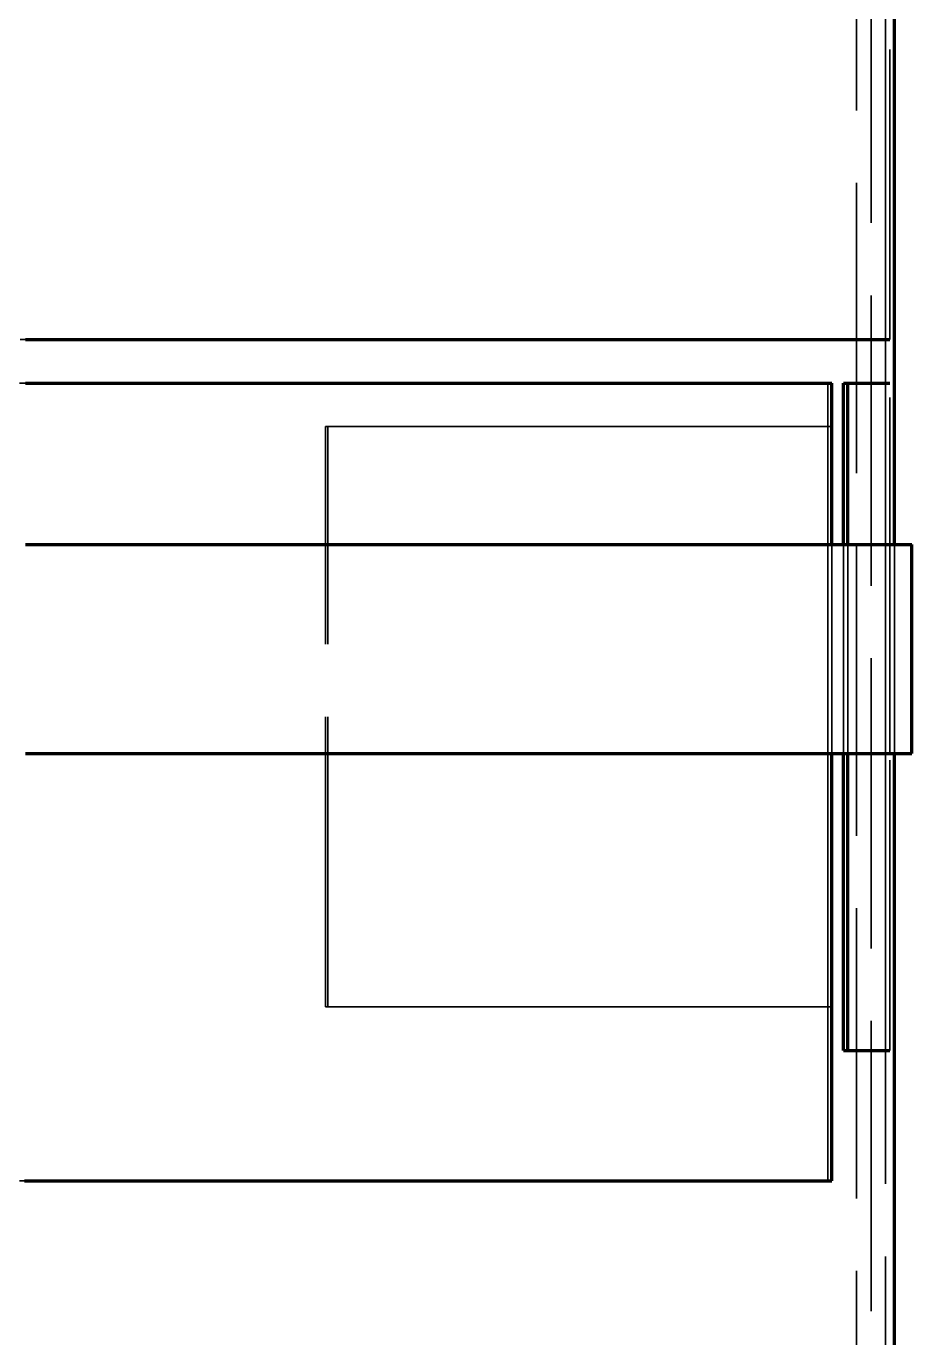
# Model space of a CAD drawing. Header units: millimetres. Extents: x 0 to 2208, y 0 to 420.
# Drawn here: x 195.1 to 207.31, y 139.06 to 157.14 of the extents above; entities that cross this region are included whole.
import ezdxf

# ---------------------------------------------------------------- set-up
doc = ezdxf.new("R2010")
doc.units = ezdxf.units.MM
doc.linetypes.add('IRAM-E-TRAZOS', pattern=[5, 4, -1])
doc.layers.add('01-VISIBLE', color=7, linetype='CONTINUOUS', lineweight=70)
doc.layers.add('02-OCULTA', color=4, linetype='IRAM-E-TRAZOS', lineweight=35)

msp = doc.modelspace()

# ---------------------------------------------------------------- linework, layer by layer
at = {"layer": '01-VISIBLE'}
for p, q in [((207.067, 149.994), (207.067, 217.191)), ((206.207, 149.994), (206.207, 152.22)), ((206.367, 152.22), (206.425, 152.22)), ((206.367, 149.994), (206.367, 152.22)), ((206.425, 149.994), (206.425, 152.22)), ((207.307, 147.114), (207.307, 149.994)), ((206.207, 141.22), (206.207, 147.114)), ((206.367, 143.02), (206.367, 147.114)), ((206.425, 143.02), (206.425, 147.114)), ((207.067, 121.179), (207.067, 147.114)), ((206.367, 143.02), (206.425, 143.02))]:
    msp.add_line(p, q, dxfattribs=at)
for points in [[(195.092, 152.82), (195.192, 152.82), (195.293, 152.82), (195.393, 152.82), (195.493, 152.82), (195.593, 152.82), (195.693, 152.82), (195.793, 152.82), (195.893, 152.82), (195.993, 152.82), (196.094, 152.82), (196.194, 152.82), (196.294, 152.82), (196.394, 152.82), (196.494, 152.82), (196.594, 152.82), (196.694, 152.82), (196.794, 152.82), (196.895, 152.82), (196.995, 152.82), (197.095, 152.82), (197.195, 152.82), (197.295, 152.82), (197.395, 152.82), (197.495, 152.82), (197.595, 152.82), (197.696, 152.82), (197.796, 152.82), (197.896, 152.82), (197.996, 152.82), (198.096, 152.82), (198.196, 152.82), (198.296, 152.82), (198.396, 152.82), (198.497, 152.82), (198.597, 152.82), (198.697, 152.82), (198.797, 152.82), (198.897, 152.82), (198.997, 152.82), (199.097, 152.82), (199.197, 152.82), (199.297, 152.82), (199.398, 152.82), (199.498, 152.82), (199.598, 152.82), (199.698, 152.82), (199.798, 152.82), (199.898, 152.82), (199.998, 152.82), (200.098, 152.82), (200.199, 152.82), (200.299, 152.82), (200.399, 152.82), (200.499, 152.82), (200.599, 152.82), (200.699, 152.82), (200.799, 152.82), (200.899, 152.82), (201, 152.82), (201.1, 152.82), (201.2, 152.82), (201.3, 152.82), (201.4, 152.82), (201.5, 152.82), (201.6, 152.82), (201.7, 152.82), (201.801, 152.82), (201.901, 152.82), (202.001, 152.82), (202.101, 152.82), (202.201, 152.82), (202.301, 152.82), (202.401, 152.82), (202.501, 152.82), (202.602, 152.82), (202.702, 152.82), (202.802, 152.82), (202.902, 152.82), (203.002, 152.82), (203.102, 152.82), (203.202, 152.82), (203.302, 152.82), (203.403, 152.82), (203.503, 152.82), (203.603, 152.82), (203.703, 152.82), (203.803, 152.82), (203.903, 152.82), (204.003, 152.82), (204.103, 152.82), (204.204, 152.82), (204.304, 152.82), (204.404, 152.82), (204.504, 152.82), (204.604, 152.82), (204.704, 152.82), (204.804, 152.82), (204.904, 152.82), (205.005, 152.82), (205.105, 152.82), (205.205, 152.82), (205.305, 152.82), (205.405, 152.82), (205.505, 152.82), (205.605, 152.82), (205.705, 152.82), (205.806, 152.82), (205.906, 152.82), (206.006, 152.82), (206.106, 152.82), (206.206, 152.82), (206.306, 152.82), (206.406, 152.82), (206.506, 152.82), (206.607, 152.82), (206.707, 152.82), (206.807, 152.82), (206.907, 152.82), (207.007, 152.82)], [(195.093, 152.22), (195.193, 152.22), (195.293, 152.22), (195.393, 152.22), (195.493, 152.22), (195.593, 152.22), (195.693, 152.22), (195.793, 152.22), (195.894, 152.22), (195.994, 152.22), (196.094, 152.22), (196.194, 152.22), (196.294, 152.22), (196.394, 152.22), (196.494, 152.22), (196.595, 152.22), (196.695, 152.22), (196.795, 152.22), (196.895, 152.22), (196.995, 152.22), (197.095, 152.22), (197.195, 152.22), (197.295, 152.22), (197.396, 152.22), (197.496, 152.22), (197.596, 152.22), (197.696, 152.22), (197.796, 152.22), (197.896, 152.22), (197.996, 152.22), (198.096, 152.22), (198.197, 152.22), (198.297, 152.22), (198.397, 152.22), (198.497, 152.22), (198.597, 152.22), (198.697, 152.22), (198.797, 152.22), (198.898, 152.22), (198.998, 152.22), (199.098, 152.22), (199.198, 152.22), (199.298, 152.22), (199.398, 152.22), (199.498, 152.22), (199.598, 152.22), (199.699, 152.22), (199.799, 152.22), (199.899, 152.22), (199.999, 152.22), (200.099, 152.22), (200.199, 152.22), (200.299, 152.22), (200.399, 152.22), (200.5, 152.22), (200.6, 152.22), (200.7, 152.22), (200.8, 152.22), (200.9, 152.22), (201, 152.22), (201.1, 152.22), (201.2, 152.22), (201.301, 152.22), (201.401, 152.22), (201.501, 152.22), (201.601, 152.22), (201.701, 152.22), (201.801, 152.22), (201.901, 152.22), (202.002, 152.22), (202.102, 152.22), (202.202, 152.22), (202.302, 152.22), (202.402, 152.22), (202.502, 152.22), (202.602, 152.22), (202.702, 152.22), (202.803, 152.22), (202.903, 152.22), (203.003, 152.22), (203.103, 152.22), (203.203, 152.22), (203.303, 152.22), (203.403, 152.22), (203.503, 152.22), (203.604, 152.22), (203.704, 152.22), (203.804, 152.22), (203.904, 152.22), (204.004, 152.22), (204.104, 152.22), (204.204, 152.22), (204.305, 152.22), (204.405, 152.22), (204.505, 152.22), (204.605, 152.22), (204.705, 152.22), (204.805, 152.22), (204.905, 152.22), (205.005, 152.22), (205.106, 152.22), (205.206, 152.22), (205.306, 152.22), (205.406, 152.22), (205.506, 152.22), (205.606, 152.22), (205.706, 152.22), (205.806, 152.22), (205.907, 152.22), (206.007, 152.22), (206.107, 152.22), (206.207, 152.22)], [(206.425, 152.22), (206.522, 152.22), (206.619, 152.22), (206.716, 152.22), (206.813, 152.22), (206.91, 152.22), (207.007, 152.22)], [(195.092, 149.994), (195.192, 149.994), (195.292, 149.994), (195.393, 149.994), (195.493, 149.994), (195.593, 149.994), (195.693, 149.994), (195.793, 149.994), (195.893, 149.994), (195.993, 149.994), (196.093, 149.994), (196.194, 149.994), (196.294, 149.994), (196.394, 149.994), (196.494, 149.994), (196.594, 149.994), (196.694, 149.994), (196.794, 149.994), (196.894, 149.994), (196.995, 149.994), (197.095, 149.994), (197.195, 149.994), (197.295, 149.994), (197.395, 149.994), (197.495, 149.994), (197.595, 149.994), (197.695, 149.994), (197.795, 149.994), (197.896, 149.994), (197.996, 149.994), (198.096, 149.994), (198.196, 149.994), (198.296, 149.994), (198.396, 149.994), (198.496, 149.994), (198.596, 149.994), (198.697, 149.994), (198.797, 149.994), (198.897, 149.994), (198.997, 149.994), (199.097, 149.994), (199.197, 149.994), (199.297, 149.994), (199.397, 149.994), (199.498, 149.994), (199.598, 149.994), (199.698, 149.994), (199.798, 149.994), (199.898, 149.994), (199.998, 149.994), (200.098, 149.994), (200.198, 149.994), (200.299, 149.994), (200.399, 149.994), (200.499, 149.994), (200.599, 149.994), (200.699, 149.994), (200.799, 149.994), (200.899, 149.994), (200.999, 149.994), (201.099, 149.994), (201.2, 149.994), (201.3, 149.994), (201.4, 149.994), (201.5, 149.994), (201.6, 149.994), (201.7, 149.994), (201.8, 149.994), (201.9, 149.994), (202.001, 149.994), (202.101, 149.994), (202.201, 149.994), (202.301, 149.994), (202.401, 149.994), (202.501, 149.994), (202.601, 149.994), (202.701, 149.994), (202.802, 149.994), (202.902, 149.994), (203.002, 149.994), (203.102, 149.994), (203.202, 149.994), (203.302, 149.994), (203.402, 149.994), (203.502, 149.994), (203.603, 149.994), (203.703, 149.994), (203.803, 149.994), (203.903, 149.994), (204.003, 149.994), (204.103, 149.994), (204.203, 149.994), (204.303, 149.994), (204.403, 149.994), (204.504, 149.994), (204.604, 149.994), (204.704, 149.994), (204.804, 149.994), (204.904, 149.994), (205.004, 149.994), (205.104, 149.994), (205.204, 149.994), (205.305, 149.994), (205.405, 149.994), (205.505, 149.994), (205.605, 149.994), (205.705, 149.994), (205.805, 149.994), (205.905, 149.994), (206.005, 149.994), (206.106, 149.994), (206.206, 149.994), (206.306, 149.994), (206.406, 149.994), (206.506, 149.994), (206.606, 149.994), (206.706, 149.994), (206.806, 149.994), (206.907, 149.994), (207.007, 149.994), (207.107, 149.994), (207.207, 149.994), (207.307, 149.994)], [(195.092, 147.114), (195.192, 147.114), (195.292, 147.114), (195.393, 147.114), (195.493, 147.114), (195.593, 147.114), (195.693, 147.114), (195.793, 147.114), (195.893, 147.114), (195.993, 147.114), (196.093, 147.114), (196.194, 147.114), (196.294, 147.114), (196.394, 147.114), (196.494, 147.114), (196.594, 147.114), (196.694, 147.114), (196.794, 147.114), (196.894, 147.114), (196.995, 147.114), (197.095, 147.114), (197.195, 147.114), (197.295, 147.114), (197.395, 147.114), (197.495, 147.114), (197.595, 147.114), (197.695, 147.114), (197.795, 147.114), (197.896, 147.114), (197.996, 147.114), (198.096, 147.114), (198.196, 147.114), (198.296, 147.114), (198.396, 147.114), (198.496, 147.114), (198.596, 147.114), (198.697, 147.114), (198.797, 147.114), (198.897, 147.114), (198.997, 147.114), (199.097, 147.114), (199.197, 147.114), (199.297, 147.114), (199.397, 147.114), (199.498, 147.114), (199.598, 147.114), (199.698, 147.114), (199.798, 147.114), (199.898, 147.114), (199.998, 147.114), (200.098, 147.114), (200.198, 147.114), (200.299, 147.114), (200.399, 147.114), (200.499, 147.114), (200.599, 147.114), (200.699, 147.114), (200.799, 147.114), (200.899, 147.114), (200.999, 147.114), (201.099, 147.114), (201.2, 147.114), (201.3, 147.114), (201.4, 147.114), (201.5, 147.114), (201.6, 147.114), (201.7, 147.114), (201.8, 147.114), (201.9, 147.114), (202.001, 147.114), (202.101, 147.114), (202.201, 147.114), (202.301, 147.114), (202.401, 147.114), (202.501, 147.114), (202.601, 147.114), (202.701, 147.114), (202.802, 147.114), (202.902, 147.114), (203.002, 147.114), (203.102, 147.114), (203.202, 147.114), (203.302, 147.114), (203.402, 147.114), (203.502, 147.114), (203.603, 147.114), (203.703, 147.114), (203.803, 147.114), (203.903, 147.114), (204.003, 147.114), (204.103, 147.114), (204.203, 147.114), (204.303, 147.114), (204.403, 147.114), (204.504, 147.114), (204.604, 147.114), (204.704, 147.114), (204.804, 147.114), (204.904, 147.114), (205.004, 147.114), (205.104, 147.114), (205.204, 147.114), (205.305, 147.114), (205.405, 147.114), (205.505, 147.114), (205.605, 147.114), (205.705, 147.114), (205.805, 147.114), (205.905, 147.114), (206.005, 147.114), (206.106, 147.114), (206.206, 147.114), (206.306, 147.114), (206.406, 147.114), (206.506, 147.114), (206.606, 147.114), (206.706, 147.114), (206.806, 147.114), (206.907, 147.114), (207.007, 147.114), (207.107, 147.114), (207.207, 147.114), (207.307, 147.114)], [(206.425, 143.02), (206.522, 143.02), (206.619, 143.02), (206.716, 143.02), (206.813, 143.02), (206.91, 143.02), (207.007, 143.02)], [(195.078, 141.22), (195.179, 141.22), (195.279, 141.22), (195.379, 141.22), (195.479, 141.22), (195.58, 141.22), (195.68, 141.22), (195.78, 141.22), (195.881, 141.22), (195.981, 141.22), (196.081, 141.22), (196.181, 141.22), (196.282, 141.22), (196.382, 141.22), (196.482, 141.22), (196.582, 141.22), (196.683, 141.22), (196.783, 141.22), (196.883, 141.22), (196.983, 141.22), (197.084, 141.22), (197.184, 141.22), (197.284, 141.22), (197.384, 141.22), (197.485, 141.22), (197.585, 141.22), (197.685, 141.22), (197.785, 141.22), (197.886, 141.22), (197.986, 141.22), (198.086, 141.22), (198.186, 141.22), (198.287, 141.22), (198.387, 141.22), (198.487, 141.22), (198.587, 141.22), (198.688, 141.22), (198.788, 141.22), (198.888, 141.22), (198.988, 141.22), (199.089, 141.22), (199.189, 141.22), (199.289, 141.22), (199.389, 141.22), (199.49, 141.22), (199.59, 141.22), (199.69, 141.22), (199.791, 141.22), (199.891, 141.22), (199.991, 141.22), (200.091, 141.22), (200.192, 141.22), (200.292, 141.22), (200.392, 141.22), (200.492, 141.22), (200.593, 141.22), (200.693, 141.22), (200.793, 141.22), (200.893, 141.22), (200.994, 141.22), (201.094, 141.22), (201.194, 141.22), (201.294, 141.22), (201.395, 141.22), (201.495, 141.22), (201.595, 141.22), (201.695, 141.22), (201.796, 141.22), (201.896, 141.22), (201.996, 141.22), (202.096, 141.22), (202.197, 141.22), (202.297, 141.22), (202.397, 141.22), (202.497, 141.22), (202.598, 141.22), (202.698, 141.22), (202.798, 141.22), (202.898, 141.22), (202.999, 141.22), (203.099, 141.22), (203.199, 141.22), (203.3, 141.22), (203.4, 141.22), (203.5, 141.22), (203.6, 141.22), (203.701, 141.22), (203.801, 141.22), (203.901, 141.22), (204.001, 141.22), (204.102, 141.22), (204.202, 141.22), (204.302, 141.22), (204.402, 141.22), (204.503, 141.22), (204.603, 141.22), (204.703, 141.22), (204.803, 141.22), (204.904, 141.22), (205.004, 141.22), (205.104, 141.22), (205.204, 141.22), (205.305, 141.22), (205.405, 141.22), (205.505, 141.22), (205.605, 141.22), (205.706, 141.22), (205.806, 141.22), (205.906, 141.22), (206.006, 141.22), (206.107, 141.22), (206.207, 141.22)]]:
    msp.add_lwpolyline(points, dxfattribs=at)
at = {"layer": '02-OCULTA'}
for p, q in [((206.547, 120.979), (206.547, 217.391)), ((206.747, 124.426), (206.747, 217.191)), ((206.747, 124.426), (206.747, 217.191)), ((206.947, 121.179), (206.947, 217.191)), ((207.067, 121.179), (207.067, 217.191)), ((206.947, 152.82), (206.947, 197.549)), ((207.007, 152.82), (207.007, 197.549)), ((206.15, 152.22), (206.207, 152.22)), ((206.15, 141.22), (206.15, 152.22)), ((206.367, 152.22), (206.425, 152.22)), ((206.367, 143.02), (206.367, 152.22)), ((206.425, 143.02), (206.425, 152.22)), ((206.947, 143.02), (206.947, 152.22)), ((207.007, 143.02), (207.007, 152.22)), ((199.226, 151.62), (199.261, 151.62)), ((199.226, 143.62), (199.226, 151.62)), ((199.261, 143.62), (199.261, 151.62)), ((206.15, 151.62), (206.207, 151.62)), ((206.15, 143.62), (206.15, 151.62)), ((206.207, 143.62), (206.207, 151.62)), ((206.207, 147.114), (206.207, 149.994)), ((206.367, 147.114), (206.367, 149.994)), ((206.425, 147.114), (206.425, 149.994)), ((207.007, 147.114), (207.007, 149.994)), ((207.067, 147.114), (207.067, 149.994)), ((199.226, 143.62), (199.261, 143.62)), ((206.15, 143.62), (206.207, 143.62)), ((206.367, 143.02), (206.425, 143.02)), ((206.15, 141.22), (206.207, 141.22))]:
    msp.add_line(p, q, dxfattribs=at)
for points in [[(195.018, 152.82), (195.118, 152.82), (195.218, 152.82), (195.318, 152.82), (195.419, 152.82), (195.519, 152.82), (195.619, 152.82), (195.719, 152.82), (195.82, 152.82), (195.92, 152.82), (196.02, 152.82), (196.12, 152.82), (196.221, 152.82), (196.321, 152.82), (196.421, 152.82), (196.521, 152.82), (196.622, 152.82), (196.722, 152.82), (196.822, 152.82), (196.922, 152.82), (197.022, 152.82), (197.123, 152.82), (197.223, 152.82), (197.323, 152.82), (197.423, 152.82), (197.524, 152.82), (197.624, 152.82), (197.724, 152.82), (197.824, 152.82), (197.925, 152.82), (198.025, 152.82), (198.125, 152.82), (198.225, 152.82), (198.326, 152.82), (198.426, 152.82), (198.526, 152.82), (198.626, 152.82), (198.727, 152.82), (198.827, 152.82), (198.927, 152.82), (199.027, 152.82), (199.128, 152.82), (199.228, 152.82), (199.328, 152.82), (199.428, 152.82), (199.529, 152.82), (199.629, 152.82), (199.729, 152.82), (199.829, 152.82), (199.93, 152.82), (200.03, 152.82), (200.13, 152.82), (200.23, 152.82), (200.331, 152.82), (200.431, 152.82), (200.531, 152.82), (200.631, 152.82), (200.732, 152.82), (200.832, 152.82), (200.932, 152.82), (201.032, 152.82), (201.133, 152.82), (201.233, 152.82), (201.333, 152.82), (201.433, 152.82), (201.534, 152.82), (201.634, 152.82), (201.734, 152.82), (201.834, 152.82), (201.935, 152.82), (202.035, 152.82), (202.135, 152.82), (202.235, 152.82), (202.336, 152.82), (202.436, 152.82), (202.536, 152.82), (202.636, 152.82), (202.737, 152.82), (202.837, 152.82), (202.937, 152.82), (203.037, 152.82), (203.138, 152.82), (203.238, 152.82), (203.338, 152.82), (203.438, 152.82), (203.539, 152.82), (203.639, 152.82), (203.739, 152.82), (203.839, 152.82), (203.94, 152.82), (204.04, 152.82), (204.14, 152.82), (204.24, 152.82), (204.341, 152.82), (204.441, 152.82), (204.541, 152.82), (204.641, 152.82), (204.742, 152.82), (204.842, 152.82), (204.942, 152.82), (205.042, 152.82), (205.143, 152.82), (205.243, 152.82), (205.343, 152.82), (205.443, 152.82), (205.544, 152.82), (205.644, 152.82), (205.744, 152.82), (205.844, 152.82), (205.945, 152.82), (206.045, 152.82), (206.145, 152.82), (206.245, 152.82), (206.346, 152.82), (206.446, 152.82), (206.546, 152.82), (206.646, 152.82), (206.747, 152.82), (206.847, 152.82), (206.947, 152.82)], [(206.947, 152.82), (206.847, 152.82), (206.747, 152.82), (206.646, 152.82), (206.546, 152.82), (206.446, 152.82), (206.346, 152.82), (206.245, 152.82), (206.145, 152.82), (206.045, 152.82), (205.945, 152.82), (205.844, 152.82), (205.744, 152.82), (205.644, 152.82), (205.544, 152.82), (205.443, 152.82), (205.343, 152.82), (205.243, 152.82), (205.143, 152.82), (205.042, 152.82), (204.942, 152.82), (204.842, 152.82), (204.742, 152.82), (204.641, 152.82), (204.541, 152.82), (204.441, 152.82), (204.341, 152.82), (204.24, 152.82), (204.14, 152.82), (204.04, 152.82), (203.94, 152.82), (203.839, 152.82), (203.739, 152.82), (203.639, 152.82), (203.539, 152.82), (203.438, 152.82), (203.338, 152.82), (203.238, 152.82), (203.138, 152.82), (203.037, 152.82), (202.937, 152.82), (202.837, 152.82), (202.737, 152.82), (202.636, 152.82), (202.536, 152.82), (202.436, 152.82), (202.336, 152.82), (202.235, 152.82), (202.135, 152.82), (202.035, 152.82), (201.935, 152.82), (201.834, 152.82), (201.734, 152.82), (201.634, 152.82), (201.534, 152.82), (201.433, 152.82), (201.333, 152.82), (201.233, 152.82), (201.133, 152.82), (201.032, 152.82), (200.932, 152.82), (200.832, 152.82), (200.732, 152.82), (200.631, 152.82), (200.531, 152.82), (200.431, 152.82), (200.331, 152.82), (200.23, 152.82), (200.13, 152.82), (200.03, 152.82), (199.93, 152.82), (199.829, 152.82), (199.729, 152.82), (199.629, 152.82), (199.529, 152.82), (199.428, 152.82), (199.328, 152.82), (199.228, 152.82), (199.128, 152.82), (199.027, 152.82), (198.927, 152.82), (198.827, 152.82), (198.727, 152.82), (198.626, 152.82), (198.526, 152.82), (198.426, 152.82), (198.326, 152.82), (198.225, 152.82), (198.125, 152.82), (198.025, 152.82), (197.925, 152.82), (197.824, 152.82), (197.724, 152.82), (197.624, 152.82), (197.524, 152.82), (197.423, 152.82), (197.323, 152.82), (197.223, 152.82), (197.123, 152.82), (197.022, 152.82), (196.922, 152.82), (196.822, 152.82), (196.722, 152.82), (196.622, 152.82), (196.521, 152.82), (196.421, 152.82), (196.321, 152.82), (196.221, 152.82), (196.12, 152.82), (196.02, 152.82), (195.92, 152.82), (195.82, 152.82), (195.719, 152.82), (195.619, 152.82), (195.519, 152.82), (195.419, 152.82), (195.318, 152.82), (195.218, 152.82), (195.118, 152.82), (195.018, 152.82)], [(207.007, 152.82), (206.907, 152.82), (206.807, 152.82), (206.707, 152.82), (206.606, 152.82), (206.506, 152.82), (206.406, 152.82), (206.306, 152.82), (206.206, 152.82), (206.106, 152.82), (206.005, 152.82), (205.905, 152.82), (205.805, 152.82), (205.705, 152.82), (205.605, 152.82), (205.505, 152.82), (205.404, 152.82), (205.304, 152.82), (205.204, 152.82), (205.104, 152.82), (205.004, 152.82), (204.904, 152.82), (204.804, 152.82), (204.703, 152.82), (204.603, 152.82), (204.503, 152.82), (204.403, 152.82), (204.303, 152.82), (204.203, 152.82), (204.102, 152.82), (204.002, 152.82), (203.902, 152.82), (203.802, 152.82), (203.702, 152.82), (203.602, 152.82), (203.502, 152.82), (203.401, 152.82), (203.301, 152.82), (203.201, 152.82), (203.101, 152.82), (203.001, 152.82), (202.901, 152.82), (202.8, 152.82), (202.7, 152.82), (202.6, 152.82), (202.5, 152.82), (202.4, 152.82), (202.3, 152.82), (202.199, 152.82), (202.099, 152.82), (201.999, 152.82), (201.899, 152.82), (201.799, 152.82), (201.699, 152.82), (201.599, 152.82), (201.498, 152.82), (201.398, 152.82), (201.298, 152.82), (201.198, 152.82), (201.098, 152.82), (200.998, 152.82), (200.897, 152.82), (200.797, 152.82), (200.697, 152.82), (200.597, 152.82), (200.497, 152.82), (200.397, 152.82), (200.297, 152.82), (200.196, 152.82), (200.096, 152.82), (199.996, 152.82), (199.896, 152.82), (199.796, 152.82), (199.696, 152.82), (199.595, 152.82), (199.495, 152.82), (199.395, 152.82), (199.295, 152.82), (199.195, 152.82), (199.095, 152.82), (198.994, 152.82), (198.894, 152.82), (198.794, 152.82), (198.694, 152.82), (198.594, 152.82), (198.494, 152.82), (198.394, 152.82), (198.293, 152.82), (198.193, 152.82), (198.093, 152.82), (197.993, 152.82), (197.893, 152.82), (197.793, 152.82), (197.692, 152.82), (197.592, 152.82), (197.492, 152.82), (197.392, 152.82), (197.292, 152.82), (197.192, 152.82), (197.092, 152.82), (196.991, 152.82), (196.891, 152.82), (196.791, 152.82), (196.691, 152.82), (196.591, 152.82), (196.491, 152.82), (196.39, 152.82), (196.29, 152.82), (196.19, 152.82), (196.09, 152.82), (195.99, 152.82), (195.89, 152.82), (195.789, 152.82), (195.689, 152.82), (195.589, 152.82), (195.489, 152.82), (195.389, 152.82), (195.289, 152.82), (195.189, 152.82), (195.088, 152.82)], [(195.008, 152.22), (195.108, 152.22), (195.208, 152.22), (195.309, 152.22), (195.409, 152.22), (195.509, 152.22), (195.61, 152.22), (195.71, 152.22), (195.811, 152.22), (195.911, 152.22), (196.011, 152.22), (196.112, 152.22), (196.212, 152.22), (196.312, 152.22), (196.413, 152.22), (196.513, 152.22), (196.614, 152.22), (196.714, 152.22), (196.814, 152.22), (196.915, 152.22), (197.015, 152.22), (197.116, 152.22), (197.216, 152.22), (197.316, 152.22), (197.417, 152.22), (197.517, 152.22), (197.617, 152.22), (197.718, 152.22), (197.818, 152.22), (197.919, 152.22), (198.019, 152.22), (198.119, 152.22), (198.22, 152.22), (198.32, 152.22), (198.42, 152.22), (198.521, 152.22), (198.621, 152.22), (198.722, 152.22), (198.822, 152.22), (198.922, 152.22), (199.023, 152.22), (199.123, 152.22), (199.223, 152.22), (199.324, 152.22), (199.424, 152.22), (199.525, 152.22), (199.625, 152.22), (199.725, 152.22), (199.826, 152.22), (199.926, 152.22), (200.026, 152.22), (200.127, 152.22), (200.227, 152.22), (200.328, 152.22), (200.428, 152.22), (200.528, 152.22), (200.629, 152.22), (200.729, 152.22), (200.83, 152.22), (200.93, 152.22), (201.03, 152.22), (201.131, 152.22), (201.231, 152.22), (201.331, 152.22), (201.432, 152.22), (201.532, 152.22), (201.633, 152.22), (201.733, 152.22), (201.833, 152.22), (201.934, 152.22), (202.034, 152.22), (202.134, 152.22), (202.235, 152.22), (202.335, 152.22), (202.436, 152.22), (202.536, 152.22), (202.636, 152.22), (202.737, 152.22), (202.837, 152.22), (202.937, 152.22), (203.038, 152.22), (203.138, 152.22), (203.239, 152.22), (203.339, 152.22), (203.439, 152.22), (203.54, 152.22), (203.64, 152.22), (203.741, 152.22), (203.841, 152.22), (203.941, 152.22), (204.042, 152.22), (204.142, 152.22), (204.242, 152.22), (204.343, 152.22), (204.443, 152.22), (204.544, 152.22), (204.644, 152.22), (204.744, 152.22), (204.845, 152.22), (204.945, 152.22), (205.045, 152.22), (205.146, 152.22), (205.246, 152.22), (205.347, 152.22), (205.447, 152.22), (205.547, 152.22), (205.648, 152.22), (205.748, 152.22), (205.848, 152.22), (205.949, 152.22), (206.049, 152.22), (206.15, 152.22)], [(206.367, 152.22), (206.464, 152.22), (206.56, 152.22), (206.657, 152.22), (206.754, 152.22), (206.85, 152.22), (206.947, 152.22)], [(206.947, 152.22), (206.85, 152.22), (206.754, 152.22), (206.657, 152.22), (206.56, 152.22), (206.464, 152.22), (206.367, 152.22)], [(207.007, 152.22), (206.91, 152.22), (206.813, 152.22), (206.716, 152.22), (206.619, 152.22), (206.522, 152.22), (206.425, 152.22)], [(206.15, 151.62), (206.049, 151.62), (205.949, 151.62), (205.849, 151.62), (205.748, 151.62), (205.648, 151.62), (205.548, 151.62), (205.447, 151.62), (205.347, 151.62), (205.247, 151.62), (205.146, 151.62), (205.046, 151.62), (204.946, 151.62), (204.845, 151.62), (204.745, 151.62), (204.644, 151.62), (204.544, 151.62), (204.444, 151.62), (204.343, 151.62), (204.243, 151.62), (204.143, 151.62), (204.042, 151.62), (203.942, 151.62), (203.842, 151.62), (203.741, 151.62), (203.641, 151.62), (203.541, 151.62), (203.44, 151.62), (203.34, 151.62), (203.24, 151.62), (203.139, 151.62), (203.039, 151.62), (202.939, 151.62), (202.838, 151.62), (202.738, 151.62), (202.638, 151.62), (202.537, 151.62), (202.437, 151.62), (202.337, 151.62), (202.236, 151.62), (202.136, 151.62), (202.036, 151.62), (201.935, 151.62), (201.835, 151.62), (201.735, 151.62), (201.634, 151.62), (201.534, 151.62), (201.434, 151.62), (201.333, 151.62), (201.233, 151.62), (201.133, 151.62), (201.032, 151.62), (200.932, 151.62), (200.832, 151.62), (200.731, 151.62), (200.631, 151.62), (200.53, 151.62), (200.43, 151.62), (200.33, 151.62), (200.229, 151.62), (200.129, 151.62), (200.029, 151.62), (199.928, 151.62), (199.828, 151.62), (199.728, 151.62), (199.627, 151.62), (199.527, 151.62), (199.427, 151.62), (199.326, 151.62), (199.226, 151.62)], [(206.207, 151.62), (206.106, 151.62), (206.006, 151.62), (205.905, 151.62), (205.804, 151.62), (205.704, 151.62), (205.603, 151.62), (205.502, 151.62), (205.402, 151.62), (205.301, 151.62), (205.2, 151.62), (205.1, 151.62), (204.999, 151.62), (204.898, 151.62), (204.798, 151.62), (204.697, 151.62), (204.596, 151.62), (204.496, 151.62), (204.395, 151.62), (204.294, 151.62), (204.194, 151.62), (204.093, 151.62), (203.992, 151.62), (203.891, 151.62), (203.791, 151.62), (203.69, 151.62), (203.589, 151.62), (203.489, 151.62), (203.388, 151.62), (203.287, 151.62), (203.187, 151.62), (203.086, 151.62), (202.985, 151.62), (202.885, 151.62), (202.784, 151.62), (202.683, 151.62), (202.583, 151.62), (202.482, 151.62), (202.381, 151.62), (202.281, 151.62), (202.18, 151.62), (202.079, 151.62), (201.979, 151.62), (201.878, 151.62), (201.777, 151.62), (201.677, 151.62), (201.576, 151.62), (201.475, 151.62), (201.375, 151.62), (201.274, 151.62), (201.173, 151.62), (201.073, 151.62), (200.972, 151.62), (200.871, 151.62), (200.771, 151.62), (200.67, 151.62), (200.569, 151.62), (200.469, 151.62), (200.368, 151.62), (200.267, 151.62), (200.167, 151.62), (200.066, 151.62), (199.965, 151.62), (199.865, 151.62), (199.764, 151.62), (199.663, 151.62), (199.563, 151.62), (199.462, 151.62), (199.361, 151.62), (199.261, 151.62)], [(207.307, 149.994), (207.207, 149.994), (207.107, 149.994), (207.007, 149.994), (206.907, 149.994), (206.807, 149.994), (206.707, 149.994), (206.607, 149.994), (206.507, 149.994), (206.407, 149.994), (206.306, 149.994), (206.206, 149.994), (206.106, 149.994), (206.006, 149.994), (205.906, 149.994), (205.806, 149.994), (205.706, 149.994), (205.606, 149.994), (205.506, 149.994), (205.406, 149.994), (205.306, 149.994), (205.206, 149.994), (205.106, 149.994), (205.006, 149.994), (204.906, 149.994), (204.806, 149.994), (204.706, 149.994), (204.606, 149.994), (204.505, 149.994), (204.405, 149.994), (204.305, 149.994), (204.205, 149.994), (204.105, 149.994), (204.005, 149.994), (203.905, 149.994), (203.805, 149.994), (203.705, 149.994), (203.605, 149.994), (203.505, 149.994), (203.405, 149.994), (203.305, 149.994), (203.205, 149.994), (203.105, 149.994), (203.005, 149.994), (202.905, 149.994), (202.805, 149.994), (202.705, 149.994), (202.604, 149.994), (202.504, 149.994), (202.404, 149.994), (202.304, 149.994), (202.204, 149.994), (202.104, 149.994), (202.004, 149.994), (201.904, 149.994), (201.804, 149.994), (201.704, 149.994), (201.604, 149.994), (201.504, 149.994), (201.404, 149.994), (201.304, 149.994), (201.204, 149.994), (201.104, 149.994), (201.004, 149.994), (200.904, 149.994), (200.803, 149.994), (200.703, 149.994), (200.603, 149.994), (200.503, 149.994), (200.403, 149.994), (200.303, 149.994), (200.203, 149.994), (200.103, 149.994), (200.003, 149.994), (199.903, 149.994), (199.803, 149.994), (199.703, 149.994), (199.603, 149.994), (199.503, 149.994), (199.403, 149.994), (199.303, 149.994), (199.203, 149.994), (199.103, 149.994), (199.003, 149.994), (198.902, 149.994), (198.802, 149.994), (198.702, 149.994), (198.602, 149.994), (198.502, 149.994), (198.402, 149.994), (198.302, 149.994), (198.202, 149.994), (198.102, 149.994), (198.002, 149.994), (197.902, 149.994), (197.802, 149.994), (197.702, 149.994), (197.602, 149.994), (197.502, 149.994), (197.402, 149.994), (197.302, 149.994), (197.202, 149.994), (197.101, 149.994), (197.001, 149.994), (196.901, 149.994), (196.801, 149.994), (196.701, 149.994), (196.601, 149.994), (196.501, 149.994), (196.401, 149.994), (196.301, 149.994), (196.201, 149.994), (196.101, 149.994), (196.001, 149.994), (195.901, 149.994), (195.801, 149.994), (195.701, 149.994), (195.601, 149.994), (195.501, 149.994), (195.401, 149.994), (195.301, 149.994), (195.2, 149.994), (195.1, 149.994)], [(195.1, 149.994), (195.201, 149.994), (195.301, 149.994), (195.401, 149.994), (195.501, 149.994), (195.601, 149.994), (195.701, 149.994), (195.801, 149.994), (195.901, 149.994), (196.001, 149.994), (196.101, 149.994), (196.201, 149.994), (196.301, 149.994), (196.401, 149.994), (196.501, 149.994), (196.601, 149.994), (196.701, 149.994), (196.801, 149.994), (196.901, 149.994), (197.002, 149.994), (197.102, 149.994), (197.202, 149.994), (197.302, 149.994), (197.402, 149.994), (197.502, 149.994), (197.602, 149.994), (197.702, 149.994), (197.802, 149.994), (197.902, 149.994), (198.002, 149.994), (198.102, 149.994), (198.202, 149.994), (198.302, 149.994), (198.402, 149.994), (198.502, 149.994), (198.602, 149.994), (198.702, 149.994), (198.802, 149.994), (198.903, 149.994), (199.003, 149.994), (199.103, 149.994), (199.203, 149.994), (199.303, 149.994), (199.403, 149.994), (199.503, 149.994), (199.603, 149.994), (199.703, 149.994), (199.803, 149.994), (199.903, 149.994), (200.003, 149.994), (200.103, 149.994), (200.203, 149.994), (200.303, 149.994), (200.403, 149.994), (200.503, 149.994), (200.603, 149.994), (200.704, 149.994), (200.804, 149.994), (200.904, 149.994), (201.004, 149.994), (201.104, 149.994), (201.204, 149.994), (201.304, 149.994), (201.404, 149.994), (201.504, 149.994), (201.604, 149.994), (201.704, 149.994), (201.804, 149.994), (201.904, 149.994), (202.004, 149.994), (202.104, 149.994), (202.204, 149.994), (202.304, 149.994), (202.404, 149.994), (202.505, 149.994), (202.605, 149.994), (202.705, 149.994), (202.805, 149.994), (202.905, 149.994), (203.005, 149.994), (203.105, 149.994), (203.205, 149.994), (203.305, 149.994), (203.405, 149.994), (203.505, 149.994), (203.605, 149.994), (203.705, 149.994), (203.805, 149.994), (203.905, 149.994), (204.005, 149.994), (204.105, 149.994), (204.205, 149.994), (204.306, 149.994), (204.406, 149.994), (204.506, 149.994), (204.606, 149.994), (204.706, 149.994), (204.806, 149.994), (204.906, 149.994), (205.006, 149.994), (205.106, 149.994), (205.206, 149.994), (205.306, 149.994), (205.406, 149.994), (205.506, 149.994), (205.606, 149.994), (205.706, 149.994), (205.806, 149.994), (205.906, 149.994), (206.006, 149.994), (206.107, 149.994), (206.207, 149.994), (206.307, 149.994), (206.407, 149.994), (206.507, 149.994), (206.607, 149.994), (206.707, 149.994), (206.807, 149.994), (206.907, 149.994), (207.007, 149.994)], [(207.007, 149.994), (206.907, 149.994), (206.807, 149.994), (206.707, 149.994), (206.607, 149.994), (206.507, 149.994), (206.407, 149.994), (206.307, 149.994), (206.207, 149.994), (206.107, 149.994), (206.006, 149.994), (205.906, 149.994), (205.806, 149.994), (205.706, 149.994), (205.606, 149.994), (205.506, 149.994), (205.406, 149.994), (205.306, 149.994), (205.206, 149.994), (205.106, 149.994), (205.006, 149.994), (204.906, 149.994), (204.806, 149.994), (204.706, 149.994), (204.606, 149.994), (204.506, 149.994), (204.406, 149.994), (204.306, 149.994), (204.205, 149.994), (204.105, 149.994), (204.005, 149.994), (203.905, 149.994), (203.805, 149.994), (203.705, 149.994), (203.605, 149.994), (203.505, 149.994), (203.405, 149.994), (203.305, 149.994), (203.205, 149.994), (203.105, 149.994), (203.005, 149.994), (202.905, 149.994), (202.805, 149.994), (202.705, 149.994), (202.605, 149.994), (202.505, 149.994), (202.404, 149.994), (202.304, 149.994), (202.204, 149.994), (202.104, 149.994), (202.004, 149.994), (201.904, 149.994), (201.804, 149.994), (201.704, 149.994), (201.604, 149.994), (201.504, 149.994), (201.404, 149.994), (201.304, 149.994), (201.204, 149.994), (201.104, 149.994), (201.004, 149.994), (200.904, 149.994), (200.804, 149.994), (200.704, 149.994), (200.603, 149.994), (200.503, 149.994), (200.403, 149.994), (200.303, 149.994), (200.203, 149.994), (200.103, 149.994), (200.003, 149.994), (199.903, 149.994), (199.803, 149.994), (199.703, 149.994), (199.603, 149.994), (199.503, 149.994), (199.403, 149.994), (199.303, 149.994), (199.203, 149.994), (199.103, 149.994), (199.003, 149.994), (198.903, 149.994), (198.802, 149.994), (198.702, 149.994), (198.602, 149.994), (198.502, 149.994), (198.402, 149.994), (198.302, 149.994), (198.202, 149.994), (198.102, 149.994), (198.002, 149.994), (197.902, 149.994), (197.802, 149.994), (197.702, 149.994), (197.602, 149.994), (197.502, 149.994), (197.402, 149.994), (197.302, 149.994), (197.202, 149.994), (197.102, 149.994), (197.002, 149.994), (196.901, 149.994), (196.801, 149.994), (196.701, 149.994), (196.601, 149.994), (196.501, 149.994), (196.401, 149.994), (196.301, 149.994), (196.201, 149.994), (196.101, 149.994), (196.001, 149.994), (195.901, 149.994), (195.801, 149.994), (195.701, 149.994), (195.601, 149.994), (195.501, 149.994), (195.401, 149.994), (195.301, 149.994), (195.201, 149.994), (195.1, 149.994)], [(207.307, 147.114), (207.207, 147.114), (207.107, 147.114), (207.007, 147.114), (206.907, 147.114), (206.807, 147.114), (206.707, 147.114), (206.607, 147.114), (206.507, 147.114), (206.407, 147.114), (206.306, 147.114), (206.206, 147.114), (206.106, 147.114), (206.006, 147.114), (205.906, 147.114), (205.806, 147.114), (205.706, 147.114), (205.606, 147.114), (205.506, 147.114), (205.406, 147.114), (205.306, 147.114), (205.206, 147.114), (205.106, 147.114), (205.006, 147.114), (204.906, 147.114), (204.806, 147.114), (204.706, 147.114), (204.606, 147.114), (204.505, 147.114), (204.405, 147.114), (204.305, 147.114), (204.205, 147.114), (204.105, 147.114), (204.005, 147.114), (203.905, 147.114), (203.805, 147.114), (203.705, 147.114), (203.605, 147.114), (203.505, 147.114), (203.405, 147.114), (203.305, 147.114), (203.205, 147.114), (203.105, 147.114), (203.005, 147.114), (202.905, 147.114), (202.805, 147.114), (202.705, 147.114), (202.604, 147.114), (202.504, 147.114), (202.404, 147.114), (202.304, 147.114), (202.204, 147.114), (202.104, 147.114), (202.004, 147.114), (201.904, 147.114), (201.804, 147.114), (201.704, 147.114), (201.604, 147.114), (201.504, 147.114), (201.404, 147.114), (201.304, 147.114), (201.204, 147.114), (201.104, 147.114), (201.004, 147.114), (200.904, 147.114), (200.803, 147.114), (200.703, 147.114), (200.603, 147.114), (200.503, 147.114), (200.403, 147.114), (200.303, 147.114), (200.203, 147.114), (200.103, 147.114), (200.003, 147.114), (199.903, 147.114), (199.803, 147.114), (199.703, 147.114), (199.603, 147.114), (199.503, 147.114), (199.403, 147.114), (199.303, 147.114), (199.203, 147.114), (199.103, 147.114), (199.003, 147.114), (198.902, 147.114), (198.802, 147.114), (198.702, 147.114), (198.602, 147.114), (198.502, 147.114), (198.402, 147.114), (198.302, 147.114), (198.202, 147.114), (198.102, 147.114), (198.002, 147.114), (197.902, 147.114), (197.802, 147.114), (197.702, 147.114), (197.602, 147.114), (197.502, 147.114), (197.402, 147.114), (197.302, 147.114), (197.202, 147.114), (197.101, 147.114), (197.001, 147.114), (196.901, 147.114), (196.801, 147.114), (196.701, 147.114), (196.601, 147.114), (196.501, 147.114), (196.401, 147.114), (196.301, 147.114), (196.201, 147.114), (196.101, 147.114), (196.001, 147.114), (195.901, 147.114), (195.801, 147.114), (195.701, 147.114), (195.601, 147.114), (195.501, 147.114), (195.401, 147.114), (195.301, 147.114), (195.2, 147.114), (195.1, 147.114)], [(195.1, 147.114), (195.201, 147.114), (195.301, 147.114), (195.401, 147.114), (195.501, 147.114), (195.601, 147.114), (195.701, 147.114), (195.801, 147.114), (195.901, 147.114), (196.001, 147.114), (196.101, 147.114), (196.201, 147.114), (196.301, 147.114), (196.401, 147.114), (196.501, 147.114), (196.601, 147.114), (196.701, 147.114), (196.801, 147.114), (196.901, 147.114), (197.002, 147.114), (197.102, 147.114), (197.202, 147.114), (197.302, 147.114), (197.402, 147.114), (197.502, 147.114), (197.602, 147.114), (197.702, 147.114), (197.802, 147.114), (197.902, 147.114), (198.002, 147.114), (198.102, 147.114), (198.202, 147.114), (198.302, 147.114), (198.402, 147.114), (198.502, 147.114), (198.602, 147.114), (198.702, 147.114), (198.802, 147.114), (198.903, 147.114), (199.003, 147.114), (199.103, 147.114), (199.203, 147.114), (199.303, 147.114), (199.403, 147.114), (199.503, 147.114), (199.603, 147.114), (199.703, 147.114), (199.803, 147.114), (199.903, 147.114), (200.003, 147.114), (200.103, 147.114), (200.203, 147.114), (200.303, 147.114), (200.403, 147.114), (200.503, 147.114), (200.603, 147.114), (200.704, 147.114), (200.804, 147.114), (200.904, 147.114), (201.004, 147.114), (201.104, 147.114), (201.204, 147.114), (201.304, 147.114), (201.404, 147.114), (201.504, 147.114), (201.604, 147.114), (201.704, 147.114), (201.804, 147.114), (201.904, 147.114), (202.004, 147.114), (202.104, 147.114), (202.204, 147.114), (202.304, 147.114), (202.404, 147.114), (202.505, 147.114), (202.605, 147.114), (202.705, 147.114), (202.805, 147.114), (202.905, 147.114), (203.005, 147.114), (203.105, 147.114), (203.205, 147.114), (203.305, 147.114), (203.405, 147.114), (203.505, 147.114), (203.605, 147.114), (203.705, 147.114), (203.805, 147.114), (203.905, 147.114), (204.005, 147.114), (204.105, 147.114), (204.205, 147.114), (204.306, 147.114), (204.406, 147.114), (204.506, 147.114), (204.606, 147.114), (204.706, 147.114), (204.806, 147.114), (204.906, 147.114), (205.006, 147.114), (205.106, 147.114), (205.206, 147.114), (205.306, 147.114), (205.406, 147.114), (205.506, 147.114), (205.606, 147.114), (205.706, 147.114), (205.806, 147.114), (205.906, 147.114), (206.006, 147.114), (206.107, 147.114), (206.207, 147.114), (206.307, 147.114), (206.407, 147.114), (206.507, 147.114), (206.607, 147.114), (206.707, 147.114), (206.807, 147.114), (206.907, 147.114), (207.007, 147.114)], [(207.007, 147.114), (206.907, 147.114), (206.807, 147.114), (206.707, 147.114), (206.607, 147.114), (206.507, 147.114), (206.407, 147.114), (206.307, 147.114), (206.207, 147.114), (206.107, 147.114), (206.006, 147.114), (205.906, 147.114), (205.806, 147.114), (205.706, 147.114), (205.606, 147.114), (205.506, 147.114), (205.406, 147.114), (205.306, 147.114), (205.206, 147.114), (205.106, 147.114), (205.006, 147.114), (204.906, 147.114), (204.806, 147.114), (204.706, 147.114), (204.606, 147.114), (204.506, 147.114), (204.406, 147.114), (204.306, 147.114), (204.205, 147.114), (204.105, 147.114), (204.005, 147.114), (203.905, 147.114), (203.805, 147.114), (203.705, 147.114), (203.605, 147.114), (203.505, 147.114), (203.405, 147.114), (203.305, 147.114), (203.205, 147.114), (203.105, 147.114), (203.005, 147.114), (202.905, 147.114), (202.805, 147.114), (202.705, 147.114), (202.605, 147.114), (202.505, 147.114), (202.404, 147.114), (202.304, 147.114), (202.204, 147.114), (202.104, 147.114), (202.004, 147.114), (201.904, 147.114), (201.804, 147.114), (201.704, 147.114), (201.604, 147.114), (201.504, 147.114), (201.404, 147.114), (201.304, 147.114), (201.204, 147.114), (201.104, 147.114), (201.004, 147.114), (200.904, 147.114), (200.804, 147.114), (200.704, 147.114), (200.603, 147.114), (200.503, 147.114), (200.403, 147.114), (200.303, 147.114), (200.203, 147.114), (200.103, 147.114), (200.003, 147.114), (199.903, 147.114), (199.803, 147.114), (199.703, 147.114), (199.603, 147.114), (199.503, 147.114), (199.403, 147.114), (199.303, 147.114), (199.203, 147.114), (199.103, 147.114), (199.003, 147.114), (198.903, 147.114), (198.802, 147.114), (198.702, 147.114), (198.602, 147.114), (198.502, 147.114), (198.402, 147.114), (198.302, 147.114), (198.202, 147.114), (198.102, 147.114), (198.002, 147.114), (197.902, 147.114), (197.802, 147.114), (197.702, 147.114), (197.602, 147.114), (197.502, 147.114), (197.402, 147.114), (197.302, 147.114), (197.202, 147.114), (197.102, 147.114), (197.002, 147.114), (196.901, 147.114), (196.801, 147.114), (196.701, 147.114), (196.601, 147.114), (196.501, 147.114), (196.401, 147.114), (196.301, 147.114), (196.201, 147.114), (196.101, 147.114), (196.001, 147.114), (195.901, 147.114), (195.801, 147.114), (195.701, 147.114), (195.601, 147.114), (195.501, 147.114), (195.401, 147.114), (195.301, 147.114), (195.201, 147.114), (195.1, 147.114)], [(206.15, 143.62), (206.049, 143.62), (205.949, 143.62), (205.849, 143.62), (205.748, 143.62), (205.648, 143.62), (205.548, 143.62), (205.447, 143.62), (205.347, 143.62), (205.247, 143.62), (205.146, 143.62), (205.046, 143.62), (204.946, 143.62), (204.845, 143.62), (204.745, 143.62), (204.644, 143.62), (204.544, 143.62), (204.444, 143.62), (204.343, 143.62), (204.243, 143.62), (204.143, 143.62), (204.042, 143.62), (203.942, 143.62), (203.842, 143.62), (203.741, 143.62), (203.641, 143.62), (203.541, 143.62), (203.44, 143.62), (203.34, 143.62), (203.24, 143.62), (203.139, 143.62), (203.039, 143.62), (202.939, 143.62), (202.838, 143.62), (202.738, 143.62), (202.638, 143.62), (202.537, 143.62), (202.437, 143.62), (202.337, 143.62), (202.236, 143.62), (202.136, 143.62), (202.036, 143.62), (201.935, 143.62), (201.835, 143.62), (201.735, 143.62), (201.634, 143.62), (201.534, 143.62), (201.434, 143.62), (201.333, 143.62), (201.233, 143.62), (201.133, 143.62), (201.032, 143.62), (200.932, 143.62), (200.832, 143.62), (200.731, 143.62), (200.631, 143.62), (200.53, 143.62), (200.43, 143.62), (200.33, 143.62), (200.229, 143.62), (200.129, 143.62), (200.029, 143.62), (199.928, 143.62), (199.828, 143.62), (199.728, 143.62), (199.627, 143.62), (199.527, 143.62), (199.427, 143.62), (199.326, 143.62), (199.226, 143.62)], [(206.207, 143.62), (206.106, 143.62), (206.006, 143.62), (205.905, 143.62), (205.804, 143.62), (205.704, 143.62), (205.603, 143.62), (205.502, 143.62), (205.402, 143.62), (205.301, 143.62), (205.2, 143.62), (205.1, 143.62), (204.999, 143.62), (204.898, 143.62), (204.798, 143.62), (204.697, 143.62), (204.596, 143.62), (204.496, 143.62), (204.395, 143.62), (204.294, 143.62), (204.194, 143.62), (204.093, 143.62), (203.992, 143.62), (203.891, 143.62), (203.791, 143.62), (203.69, 143.62), (203.589, 143.62), (203.489, 143.62), (203.388, 143.62), (203.287, 143.62), (203.187, 143.62), (203.086, 143.62), (202.985, 143.62), (202.885, 143.62), (202.784, 143.62), (202.683, 143.62), (202.583, 143.62), (202.482, 143.62), (202.381, 143.62), (202.281, 143.62), (202.18, 143.62), (202.079, 143.62), (201.979, 143.62), (201.878, 143.62), (201.777, 143.62), (201.677, 143.62), (201.576, 143.62), (201.475, 143.62), (201.375, 143.62), (201.274, 143.62), (201.173, 143.62), (201.073, 143.62), (200.972, 143.62), (200.871, 143.62), (200.771, 143.62), (200.67, 143.62), (200.569, 143.62), (200.469, 143.62), (200.368, 143.62), (200.267, 143.62), (200.167, 143.62), (200.066, 143.62), (199.965, 143.62), (199.865, 143.62), (199.764, 143.62), (199.663, 143.62), (199.563, 143.62), (199.462, 143.62), (199.361, 143.62), (199.261, 143.62)], [(206.367, 143.02), (206.464, 143.02), (206.56, 143.02), (206.657, 143.02), (206.754, 143.02), (206.85, 143.02), (206.947, 143.02)], [(206.947, 143.02), (206.85, 143.02), (206.754, 143.02), (206.657, 143.02), (206.56, 143.02), (206.464, 143.02), (206.367, 143.02)], [(207.007, 143.02), (206.91, 143.02), (206.813, 143.02), (206.716, 143.02), (206.619, 143.02), (206.522, 143.02), (206.425, 143.02)], [(195.008, 141.22), (195.108, 141.22), (195.208, 141.22), (195.309, 141.22), (195.409, 141.22), (195.509, 141.22), (195.61, 141.22), (195.71, 141.22), (195.811, 141.22), (195.911, 141.22), (196.011, 141.22), (196.112, 141.22), (196.212, 141.22), (196.312, 141.22), (196.413, 141.22), (196.513, 141.22), (196.614, 141.22), (196.714, 141.22), (196.814, 141.22), (196.915, 141.22), (197.015, 141.22), (197.116, 141.22), (197.216, 141.22), (197.316, 141.22), (197.417, 141.22), (197.517, 141.22), (197.617, 141.22), (197.718, 141.22), (197.818, 141.22), (197.919, 141.22), (198.019, 141.22), (198.119, 141.22), (198.22, 141.22), (198.32, 141.22), (198.42, 141.22), (198.521, 141.22), (198.621, 141.22), (198.722, 141.22), (198.822, 141.22), (198.922, 141.22), (199.023, 141.22), (199.123, 141.22), (199.223, 141.22), (199.324, 141.22), (199.424, 141.22), (199.525, 141.22), (199.625, 141.22), (199.725, 141.22), (199.826, 141.22), (199.926, 141.22), (200.026, 141.22), (200.127, 141.22), (200.227, 141.22), (200.328, 141.22), (200.428, 141.22), (200.528, 141.22), (200.629, 141.22), (200.729, 141.22), (200.83, 141.22), (200.93, 141.22), (201.03, 141.22), (201.131, 141.22), (201.231, 141.22), (201.331, 141.22), (201.432, 141.22), (201.532, 141.22), (201.633, 141.22), (201.733, 141.22), (201.833, 141.22), (201.934, 141.22), (202.034, 141.22), (202.134, 141.22), (202.235, 141.22), (202.335, 141.22), (202.436, 141.22), (202.536, 141.22), (202.636, 141.22), (202.737, 141.22), (202.837, 141.22), (202.937, 141.22), (203.038, 141.22), (203.138, 141.22), (203.239, 141.22), (203.339, 141.22), (203.439, 141.22), (203.54, 141.22), (203.64, 141.22), (203.741, 141.22), (203.841, 141.22), (203.941, 141.22), (204.042, 141.22), (204.142, 141.22), (204.242, 141.22), (204.343, 141.22), (204.443, 141.22), (204.544, 141.22), (204.644, 141.22), (204.744, 141.22), (204.845, 141.22), (204.945, 141.22), (205.045, 141.22), (205.146, 141.22), (205.246, 141.22), (205.347, 141.22), (205.447, 141.22), (205.547, 141.22), (205.648, 141.22), (205.748, 141.22), (205.848, 141.22), (205.949, 141.22), (206.049, 141.22), (206.15, 141.22)]]:
    msp.add_lwpolyline(points, dxfattribs=at)

doc.saveas('drawing.dxf')
